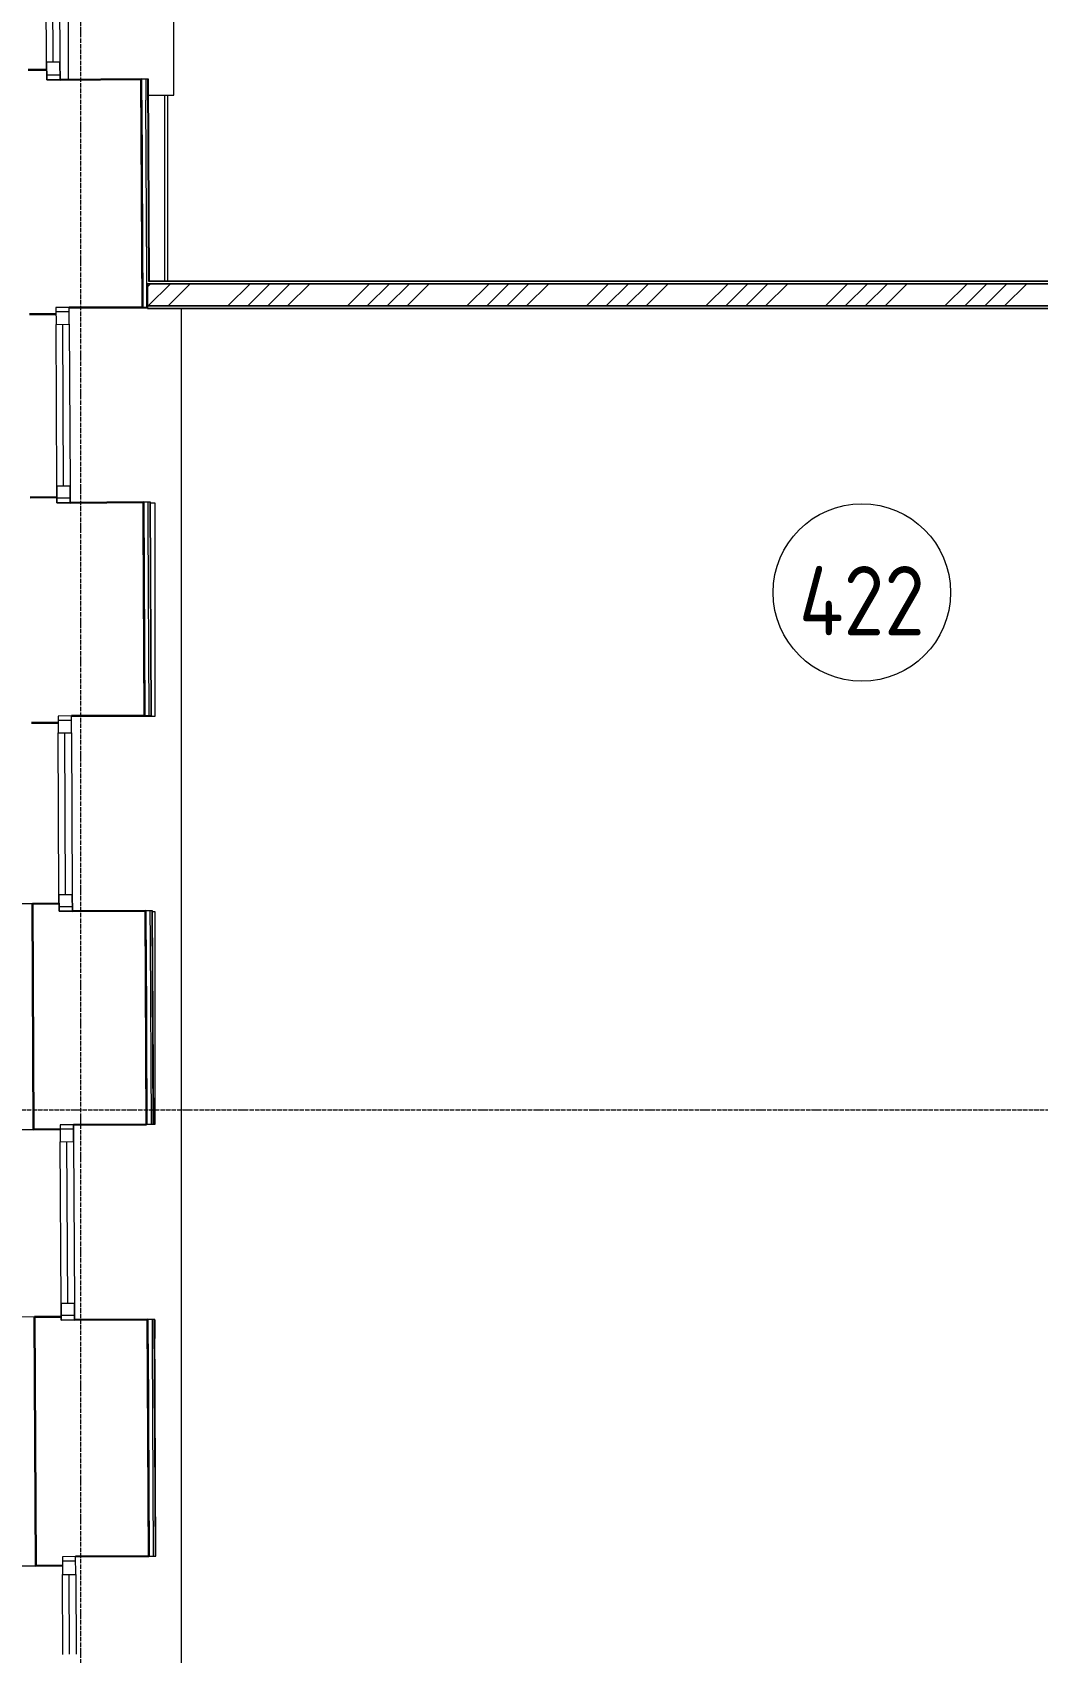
# Model space of a CAD drawing. Header units: millimetres. Extents: x -42533 to 645315, y 3457 to 82611.
# Drawn here: x 409882 to 414415, y 37143 to 44445 of the extents above; entities that cross this region are included whole.
import ezdxf

# ---------------------------------------------------------------- set-up
doc = ezdxf.new("R2010")
doc.units = ezdxf.units.MM
doc.linetypes.add('ADSK_Линия сетки', pattern=[25, 20, -2.5, 0, -2.5])
for name, color, linetype, lineweight in [('_ Окна', 7, 'Continuous', 9), ('Аннотация', 7, 'Continuous', 18), ('Окна', 7, 'Continuous', 9), ('Оси', 253, 'Continuous', 9), ('Перекрытие', 7, 'Continuous', 18), ('Стены внутренние', 7, 'Continuous', 18), ('Стены наружные', 7, 'Continuous', 18), ('Стены несущие', 7, 'Continuous', 30), ('Стены отделка', 7, 'Continuous', 30), ('Стены штриховка', 7, 'Continuous', 9), ('ШТРИХОВКА', 252, 'Continuous', 15)]:
    doc.layers.add(name, color=color, linetype=linetype, lineweight=lineweight)
doc.layers.add('Линии', color=7, linetype='Continuous', lineweight=9, true_color=0x00a600)
doc.styles.add('GOST Common', font='GOST_Common.ttf', dxfattribs={"width": 0.9, "height": 350})

# ---------------------------------------------------------------- blocks, each defined once
blk = doc.blocks.new('План 4 этажа')
at = {"layer": 'Стены штриховка'}
h = blk.add_hatch(dxfattribs=at)
h.set_pattern_fill('ANSI34', color=8, scale=20, angle=180)
h.set_pattern_definition([(225, (591.94, 243.9), (269.408, -269.408), []), (225, (502.14, 243.9), (269.408, -269.408), []), (225, (412.33, 243.9), (269.408, -269.408), []), (225, (322.53, 243.9), (269.408, -269.408), [])])
h.paths.add_polyline_path([(175.232, 16997.041), (-5693.061, 16997.041), (-5693.061, 16897.041), (175.232, 16897.041)])
at = {"layer": '_ Окна', "color": 8}
for p, q in [((-6117.533, 17996.362), (-6119.38, 18356.357)), ((-6087.225, 17936.516), (-6147.225, 17936.208)), ((-6045.494, 16870.085), (-6105.494, 16869.778)), ((-6071.471, 16085.942), (-6075.207, 16813.932)), ((-6041.184, 16030.097), (-6101.183, 16029.789)), ((-6036.045, 15028.756), (-6096.044, 15028.448)), ((-6062.021, 14244.612), (-6065.757, 14972.603)), ((-6031.734, 14188.767), (-6091.733, 14188.459)), ((-6026.59, 13186.612), (-6086.59, 13186.304)), ((-6052.567, 12402.468), (-6056.303, 13130.459)), ((-6022.28, 12346.623), (-6082.279, 12346.315)), ((-6016.6, 11240.011), (-6076.599, 11239.703)), ((-6044.444, 10819.863), (-6046.292, 11179.858))]:
    blk.add_line(p, q, dxfattribs=at)
at = {"layer": '_ Окна', "color": 8, "lineweight": 18}
for p, q in [((-6147.532, 17996.208), (-6087.533, 17996.516)), ((-6147.122, 17916.209), (-6147.532, 17996.208)), ((-6087.533, 17996.516), (-6087.123, 17916.517)), ((-6087.123, 17916.517), (-6147.122, 17916.209)), ((-6045.597, 16890.085), (-6105.596, 16889.777)), ((-6105.596, 16889.777), (-6105.206, 16813.778)), ((-6045.207, 16814.086), (-6045.597, 16890.085)), ((-6105.206, 16813.778), (-6045.207, 16814.086)), ((-6101.47, 16085.788), (-6041.471, 16086.096)), ((-6101.08, 16009.789), (-6101.47, 16085.788)), ((-6041.471, 16086.096), (-6041.081, 16010.097)), ((-6041.081, 16010.097), (-6101.08, 16009.789)), ((-6036.147, 15048.756), (-6096.146, 15048.448)), ((-6096.146, 15048.448), (-6095.756, 14972.449)), ((-6035.757, 14972.757), (-6036.147, 15048.756)), ((-6095.756, 14972.449), (-6035.757, 14972.757)), ((-6092.02, 14244.458), (-6032.021, 14244.766)), ((-6091.63, 14168.459), (-6092.02, 14244.458)), ((-6032.021, 14244.766), (-6031.631, 14168.767)), ((-6031.631, 14168.767), (-6091.63, 14168.459)), ((-6026.693, 13206.612), (-6086.692, 13206.304)), ((-6086.692, 13206.304), (-6086.302, 13130.305)), ((-6026.303, 13130.613), (-6026.693, 13206.612)), ((-6086.302, 13130.305), (-6026.303, 13130.613)), ((-6082.566, 12402.314), (-6022.567, 12402.622)), ((-6082.176, 12326.315), (-6082.566, 12402.314)), ((-6022.567, 12402.622), (-6022.177, 12326.623)), ((-6022.177, 12326.623), (-6082.176, 12326.315)), ((-6016.703, 11260.011), (-6076.702, 11259.703)), ((-6076.702, 11259.703), (-6076.292, 11179.704)), ((-6016.292, 11180.012), (-6016.703, 11260.011)), ((-6076.292, 11179.704), (-6016.292, 11180.012))]:
    blk.add_line(p, q, dxfattribs=at)
at = {"layer": 'Линии', "color": 8}
blk.add_circle((-2471.361, 15605.23), 400, dxfattribs=at)
at = {"layer": 'Окна', "color": 8}
for p, q in [((-6147.532, 17996.208), (-6149.38, 18356.203)), ((-6089.381, 18356.511), (-6087.533, 17996.516)), ((-6147.532, 17996.208), (-6147.122, 17916.209)), ((-6087.123, 17916.517), (-6087.533, 17996.516)), ((-6147.122, 17916.209), (-6087.123, 17916.517)), ((-6045.597, 16890.085), (-6105.596, 16889.777)), ((-6105.596, 16889.777), (-6105.206, 16813.778)), ((-6045.207, 16814.086), (-6045.597, 16890.085)), ((-6101.47, 16085.788), (-6105.206, 16813.778)), ((-6045.207, 16814.086), (-6041.471, 16086.096)), ((-6101.47, 16085.788), (-6101.08, 16009.789)), ((-6041.081, 16010.097), (-6041.471, 16086.096)), ((-6101.08, 16009.789), (-6041.081, 16010.097)), ((-6036.147, 15048.756), (-6096.146, 15048.448)), ((-6096.146, 15048.448), (-6095.756, 14972.449)), ((-6035.757, 14972.757), (-6036.147, 15048.756)), ((-6092.02, 14244.458), (-6095.756, 14972.449)), ((-6035.757, 14972.757), (-6032.021, 14244.766)), ((-6092.02, 14244.458), (-6091.63, 14168.459)), ((-6031.631, 14168.767), (-6032.021, 14244.766)), ((-6091.63, 14168.459), (-6031.631, 14168.767)), ((-6026.693, 13206.612), (-6086.692, 13206.304)), ((-6086.692, 13206.304), (-6086.302, 13130.305)), ((-6026.303, 13130.613), (-6026.693, 13206.612)), ((-6082.566, 12402.314), (-6086.302, 13130.305)), ((-6026.303, 13130.613), (-6022.567, 12402.622)), ((-6082.566, 12402.314), (-6082.176, 12326.315)), ((-6022.177, 12326.623), (-6022.567, 12402.622)), ((-6082.176, 12326.315), (-6022.177, 12326.623)), ((-6016.703, 11260.011), (-6076.702, 11259.703)), ((-6076.702, 11259.703), (-6076.292, 11179.704)), ((-6016.292, 11180.012), (-6016.703, 11260.011)), ((-6074.444, 10819.709), (-6076.292, 11179.704)), ((-6016.292, 11180.012), (-6014.445, 10820.017))]:
    blk.add_line(p, q, dxfattribs=at)
at = {"layer": 'Оси', "color": 8, "linetype": 'ADSK_Линия сетки'}
for p, q in [((-5993.495, -3353.101), (-5993.495, 44439.553)), ((-10052.178, 13274.489), (56511.792, 13274.489))]:
    blk.add_line(p, q, dxfattribs=at)
at = {"layer": 'Перекрытие', "color": 8}
for p, q in [((-5574.218, 17847.041), (-5574.218, 20144.67)), ((-6050.978, 19656.725), (-6050.978, 17918.037)), ((-6050.978, 17918.037), (-5790.869, 17918.037)), ((-5688.665, 17847.041), (-5574.218, 17847.041)), ((-5693.061, 16887.041), (-6045.581, 16887.041)), ((-5539.744, 8994.492), (-5539.744, 16885.041)), ((-5679.075, 16009.81), (-5659.744, 16009.81)), ((-5659.744, 16009.81), (-5659.744, 15047.207)), ((-5659.744, 15047.207), (-6036.139, 15047.207)), ((-5669.618, 14167.207), (-5659.744, 14167.207)), ((-5659.744, 14167.207), (-5659.744, 13207.207)), ((-6025.844, 13206.616), (-6025.844, 13041.107)), ((-5659.744, 13207.207), (-5910.753, 13207.207)), ((-6022.18, 12327.207), (-5908.495, 12327.207)), ((-5659.744, 12327.207), (-5659.744, 12243.12))]:
    blk.add_line(p, q, dxfattribs=at)
at = {"layer": 'Стены внутренние', "color": 8}
for p, q in [((-5614.495, 17009.052), (-5614.495, 17847.041)), ((-5602.495, 17847.041), (-5602.495, 17009.052)), ((-5695.602, 16891.881), (-5695.577, 16887.041))]:
    blk.add_line(p, q, dxfattribs=at)
at = {"layer": 'Стены наружные', "color": 8}
for p, q in [((-5674.152, 15050.614), (-5674.134, 15047.207)), ((-5664.698, 13208.47), (-5664.691, 13207.207))]:
    blk.add_line(p, q, dxfattribs=at)
at = {"layer": 'Стены несущие', "color": 8}
for p, q in [((-6147.353, 17961.208), (-6231.094, 17960.778)), ((-5720.87, 17918.396), (-6087.123, 17916.517)), ((-5715.601, 16891.779), (-5720.87, 17918.396)), ((-5720.387, 17824.185), (-5715.601, 16891.779)), ((-6045.597, 16890.085), (-5715.601, 16891.779)), ((-6225.441, 16859.162), (-6105.442, 16859.778)), ((-6101.208, 16034.789), (-6221.207, 16034.173)), ((-5711.085, 16011.79), (-6041.081, 16010.097)), ((-5706.152, 15050.449), (-5711.085, 16011.79)), ((-5710.61, 15919.21), (-5706.152, 15050.449)), ((-6036.147, 15048.756), (-5706.152, 15050.449)), ((-6215.991, 15017.832), (-6095.992, 15018.448)), ((-6091.81, 14203.459), (-6211.808, 14202.843)), ((-6206.588, 13185.688), (-6211.808, 14202.843)), ((-5701.635, 14170.461), (-6031.631, 14168.767)), ((-5696.697, 13208.305), (-5701.635, 14170.461)), ((-5700.962, 14039.234), (-5696.697, 13208.305)), ((-6206.588, 13185.688), (-6086.59, 13186.304)), ((-6026.693, 13206.612), (-5696.697, 13208.305)), ((-6082.253, 12341.315), (-6202.251, 12340.699)), ((-6196.495, 11219.088), (-6202.251, 12340.699)), ((-5692.181, 12328.317), (-6022.177, 12326.623)), ((-5686.707, 11261.705), (-5692.181, 12328.317)), ((-5691.622, 12219.258), (-5686.707, 11261.705)), ((-6016.703, 11260.011), (-5686.707, 11261.705)), ((-6196.495, 11219.088), (-6076.497, 11219.704))]:
    blk.add_line(p, q, dxfattribs=at)
at = {"layer": 'Стены отделка', "color": 8, "lineweight": 9}
for p, q in [((-5688.871, 17918.56), (-5720.87, 17918.396)), ((-5720.87, 17918.396), (-5720.387, 17824.185)), ((-5700.87, 17918.499), (-5700.387, 17824.287)), ((-5684.332, 17009.052), (-5688.871, 17918.56)), ((-5695.602, 16891.881), (-5696.321, 17032.041)), ((-5693.061, 16997.041), (-5693.061, 16885.041)), ((169.939, 17009.041), (-5684.332, 17009.052)), ((174.424, 16997.041), (-5569.309, 16997.041)), ((-5715.601, 16891.779), (-5695.602, 16891.881)), ((-5693.061, 16885.041), (169.939, 16885.041)), ((-5569.309, 16897.041), (175.232, 16897.041)), ((-5679.086, 16011.955), (-5711.085, 16011.79)), ((-5711.085, 16011.79), (-5710.61, 15919.21)), ((-5691.085, 16011.893), (-5690.61, 15919.312)), ((-5674.152, 15050.614), (-5679.086, 16011.955)), ((-5706.152, 15050.449), (-5674.152, 15050.614)), ((-6211.808, 14202.843), (-6381.806, 14201.971)), ((-5669.636, 14170.625), (-5701.635, 14170.461)), ((-5701.635, 14170.461), (-5700.962, 14039.234)), ((-5681.636, 14170.564), (-5680.962, 14039.337)), ((-5664.698, 13208.47), (-5669.636, 14170.625)), ((-6376.586, 13184.816), (-6206.588, 13185.688)), ((-5696.697, 13208.305), (-5664.698, 13208.47)), ((-6202.251, 12340.699), (-6372.249, 12339.827)), ((-5660.182, 12328.481), (-5692.181, 12328.317)), ((-5692.181, 12328.317), (-5691.622, 12219.258)), ((-5672.181, 12328.42), (-5671.622, 12219.361)), ((-5654.708, 11261.869), (-5660.182, 12328.481)), ((-5686.707, 11261.705), (-5654.708, 11261.869)), ((-6366.493, 11218.215), (-6196.495, 11219.088))]:
    blk.add_line(p, q, dxfattribs=at)
at = {"layer": 'Стены штриховка', "color": 8}
for p, q in [((-5686.321, 17007.01), (-5690.871, 17918.55)), ((-5696.321, 17032.041), (-5700.387, 17824.287)), ((-5693.061, 16997.041), (181.939, 16997.041)), ((135.433, 16997.041), (-5693.061, 16997.041)), ((171.939, 17007.009), (-5686.334, 17007.01)), ((-5693.061, 16897.041), (181.939, 16897.041)), ((135.433, 16897.041), (-5693.061, 16897.041)), ((-5693.061, 16887.041), (171.939, 16887.041)), ((-5676.152, 15050.603), (-5681.086, 16011.944)), ((-5690.61, 15919.312), (-5686.152, 15050.552)), ((-5666.698, 13208.459), (-5671.636, 14170.615)), ((-5680.962, 14039.337), (-5676.698, 13208.408)), ((-5656.708, 11261.859), (-5662.182, 12328.471)), ((-5671.622, 12219.361), (-5666.707, 11261.807))]:
    blk.add_line(p, q, dxfattribs=at)
at = {"layer": 'Аннотация', "color": 8, "lineweight": 9, "insert": (-2471.361, 15568.282), "char_height": 312.5, "width": 520.21112, "attachment_point": 5, "line_spacing_factor": 1.022766, "style": 'GOST Common'}
blk.add_mtext('422', dxfattribs=at)

msp = doc.modelspace()

# ---------------------------------------------------------------- block references
at = {"layer": 'ШТРИХОВКА'}
msp.add_blockref('План 4 этажа', (416094.2, 26315.8), dxfattribs=at)

doc.saveas('drawing.dxf')
